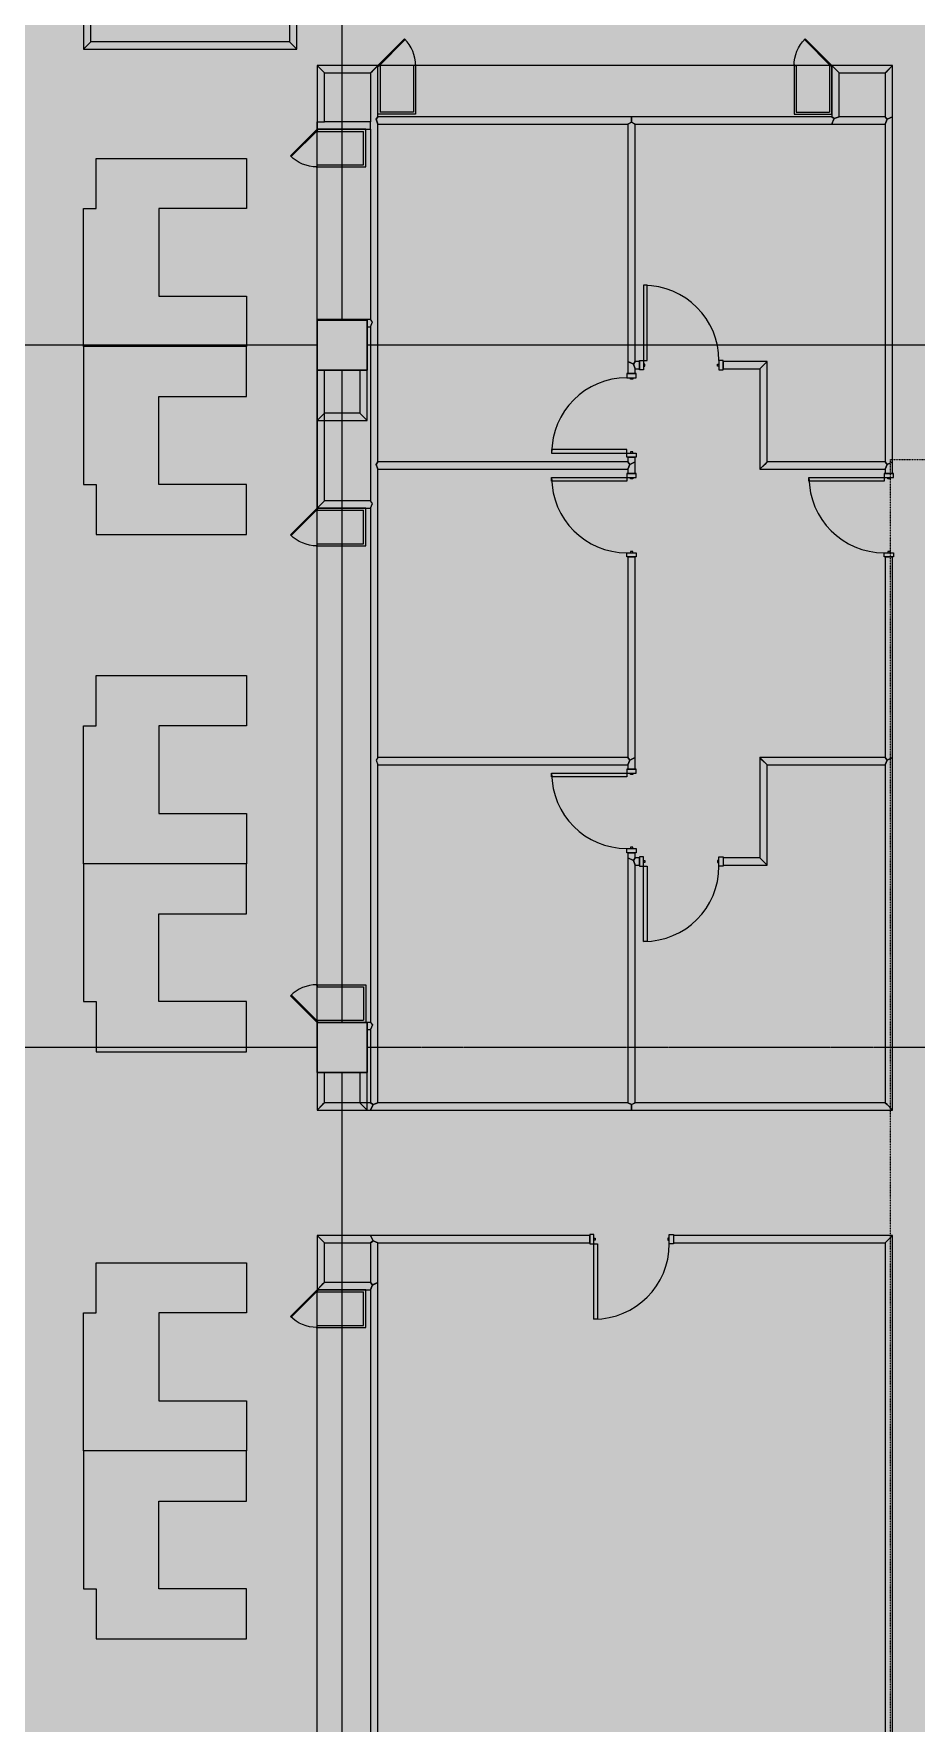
# Model space of a CAD drawing. Header units: inches. Extents: x -4451 to 2809, y -40 to 2719.
# Drawn here: x -3347 to -2925, y 1092 to 1900 of the extents above; entities that cross this region are included whole.
import ezdxf

# ---------------------------------------------------------------- set-up
doc = ezdxf.new("R2010")
doc.units = ezdxf.units.IN
doc.header["$MEASUREMENT"] = 0
for name, pattern in [('IMPORT-CENTER2', [1.6875, 1.125, -0.1875, 0.1875, -0.1875]), ('IMPORT-CENTER2 _2_', [1.125, 0.75, -0.125, 0.125, -0.125]), ('IMPORT-HIDDEN2', [0.28125, 0.1875, -0.09375]), ('IMPORT-HIDDEN4', [0.140625, 0.09375, -0.046875]), ('IMPORT-HIDDEN4 _2_', [0.09375, 0.0625, -0.03125]), ('IMPORT-PHANTOM4', [0.9375, 0.46875, -0.09375, 0.09375, -0.09375, 0.09375, -0.09375])]:
    doc.linetypes.add(name, pattern=pattern)
for name, color, linetype, lineweight in [('7th Floor_dwg', 8, 'Continuous', 9), ('A-Area', 7, 'IMPORT-PHANTOM4', 9), ('A-DETL-GENF', 92, 'Continuous', 9), ('A-Door-Exst', 7, 'Continuous', 9), ('A-Flor-Case-Exst', 7, 'Continuous', 9), ('A-Grid', 7, 'IMPORT-CENTER2', 9), ('A-Wall-Abov', 7, 'IMPORT-HIDDEN2', 9), ('A-Wall-Bldg', 7, 'Continuous', 9), ('A-Wall-Exst', 7, 'Continuous', 9), ('A-WALL-PATT', 111, 'Continuous', 18), ('core model_dwg', 8, 'Continuous', 9), ('S-COLS', 52, 'Continuous', 18)]:
    doc.layers.add(name, color=color, linetype=linetype, lineweight=lineweight)

# ---------------------------------------------------------------- blocks, each defined once
blk = doc.blocks.new('7th Floor_dwg_locker-6970061-Level 07 DEMOLITION PLAN')
at = {"layer": 'A-Flor-Case-Exst', "flags": 128}
for points in [[(12.73, 32.01), (0, 19.28), (0.35, 18.93), (13.08, 31.65)], [(18, 19.76), (18, -4), (0, -4), (0, 19.28), (1, 19.28), (1, -3)], [(18, 19.28), (17, 19.28), (17, -3), (1, -3)]]:
    blk.add_lwpolyline(points, dxfattribs=at)
at = {"layer": 'A-Flor-Case-Exst'}
blk.add_arc((0, 19.28), 18, 360, 45, dxfattribs=at)
blk = doc.blocks.new('7th Floor_dwg_locker-6970062-Level 07 DEMOLITION PLAN')
at = {"layer": 'A-Flor-Case-Exst', "flags": 128}
for points in [[(12.73, 32.01), (0, 19.28), (0.35, 18.93), (13.08, 31.65)], [(18, 19.76), (18, -4), (0, -4), (0, 19.28), (1, 19.28), (1, -3)], [(18, 19.28), (17, 19.28), (17, -3), (1, -3)]]:
    blk.add_lwpolyline(points, dxfattribs=at)
at = {"layer": 'A-Flor-Case-Exst'}
blk.add_arc((0, 19.28), 18, 360, 45, dxfattribs=at)
blk = doc.blocks.new('7th Floor_dwg_locker-V1-Level 07 DEMOLITION PLAN')
at = {"layer": 'A-Flor-Case-Exst', "flags": 128}
for points in [[(12.73, 32.01), (0, 19.28), (0.35, 18.93), (13.08, 31.65)], [(18, 19.76), (18, -4), (0, -4)], [(0, 19.28), (1, 19.28), (1, -3)], [(18, 19.28), (17, 19.28), (17, -3), (1, -3)]]:
    blk.add_lwpolyline(points, dxfattribs=at)
at = {"layer": 'A-Flor-Case-Exst'}
blk.add_arc((0, 19.28), 18, 360, 45, dxfattribs=at)
blk = doc.blocks.new('7th Floor_dwg-6970059-Level 07 DEMOLITION PLAN')
at = {"layer": 'A-Area', "linetype": 'IMPORT-HIDDEN4', "flags": 128}
blk.add_lwpolyline([(-2877.72, 1012.9), (-2937.72, 1012.9), (-2937.72, 1696.15), (-2877.72, 1696.15)], dxfattribs=at)
at = {"layer": 'A-Door-Exst', "flags": 128}
for points in [[(-3055.78, 1743.57), (-3054.03, 1743.57), (-3054.03, 1779.57), (-3055.78, 1779.57)], [(-3055.78, 1739.07), (-3057.78, 1739.07), (-3057.78, 1743.57), (-3055.78, 1743.57)], [(-3055.78, 1740.82), (-3055.15, 1740.82), (-3055.15, 1741.82), (-3055.78, 1741.82)], [(-3019.78, 1740.82), (-3020.4, 1740.82), (-3020.4, 1741.82), (-3019.78, 1741.82)], [(-3019.78, 1739.07), (-3017.78, 1739.07), (-3017.78, 1743.57), (-3019.78, 1743.57)], [(-3059.28, 1735.32), (-3059.28, 1737.32), (-3063.78, 1737.32), (-3063.78, 1735.32)], [(-3061.03, 1735.32), (-3061.03, 1734.7), (-3062.03, 1734.7), (-3062.03, 1735.32)], [(-3063.78, 1699.32), (-3063.78, 1701.07), (-3099.78, 1701.07), (-3099.78, 1699.32)], [(-3059.28, 1699.32), (-3059.28, 1697.32), (-3063.78, 1697.32), (-3063.78, 1699.32)], [(-3061.03, 1699.32), (-3061.03, 1699.95), (-3062.03, 1699.95), (-3062.03, 1699.32)], [(-3063.78, 1687.57), (-3063.78, 1685.82), (-3099.78, 1685.82), (-3099.78, 1687.57)], [(-3059.28, 1687.57), (-3059.28, 1689.57), (-3063.78, 1689.57), (-3063.78, 1687.57)], [(-3061.03, 1687.57), (-3061.03, 1686.95), (-3062.03, 1686.95), (-3062.03, 1687.57)], [(-2940.72, 1687.57), (-2940.72, 1685.82), (-2976.72, 1685.82), (-2976.72, 1687.57)], [(-2936.22, 1687.57), (-2936.22, 1689.57), (-2940.72, 1689.57), (-2940.72, 1687.57)], [(-2937.97, 1687.57), (-2937.97, 1686.95), (-2938.97, 1686.95), (-2938.97, 1687.57)], [(-3059.28, 1651.57), (-3059.28, 1649.57), (-3063.78, 1649.57), (-3063.78, 1651.57)], [(-3061.03, 1651.57), (-3061.03, 1652.2), (-3062.03, 1652.2), (-3062.03, 1651.57)], [(-2936.22, 1651.57), (-2936.22, 1649.57), (-2940.72, 1649.57), (-2940.72, 1651.57)], [(-2937.97, 1651.57), (-2937.97, 1652.2), (-2938.97, 1652.2), (-2938.97, 1651.57)], [(-3063.78, 1546.07), (-3063.78, 1544.32), (-3099.78, 1544.32), (-3099.78, 1546.07)], [(-3059.28, 1546.07), (-3059.28, 1548.07), (-3063.78, 1548.07), (-3063.78, 1546.07)], [(-3061.03, 1546.07), (-3061.03, 1545.45), (-3062.03, 1545.45), (-3062.03, 1546.07)], [(-3059.28, 1510.07), (-3059.28, 1508.07), (-3063.78, 1508.07), (-3063.78, 1510.07)], [(-3061.03, 1510.07), (-3061.03, 1510.7), (-3062.03, 1510.7), (-3062.03, 1510.07)], [(-3055.78, 1506.07), (-3057.78, 1506.07), (-3057.78, 1501.57), (-3055.78, 1501.57)], [(-3055.78, 1504.32), (-3055.15, 1504.32), (-3055.15, 1503.32), (-3055.78, 1503.32)], [(-3019.78, 1504.32), (-3020.4, 1504.32), (-3020.4, 1503.32), (-3019.78, 1503.32)], [(-3019.78, 1506.07), (-3017.78, 1506.07), (-3017.78, 1501.57), (-3019.78, 1501.57)], [(-3055.78, 1501.57), (-3054.03, 1501.57), (-3054.03, 1465.57), (-3055.78, 1465.57)], [(-3079.53, 1325.4), (-3081.53, 1325.4), (-3081.53, 1320.9), (-3079.53, 1320.9)], [(-3079.53, 1323.65), (-3078.9, 1323.65), (-3078.9, 1322.65), (-3079.53, 1322.65)], [(-3079.53, 1320.9), (-3077.78, 1320.9), (-3077.78, 1284.9), (-3079.53, 1284.9)], [(-3043.53, 1323.65), (-3044.15, 1323.65), (-3044.15, 1322.65), (-3043.53, 1322.65)], [(-3043.53, 1325.4), (-3041.53, 1325.4), (-3041.53, 1320.9), (-3043.53, 1320.9)]]:
    blk.add_lwpolyline(points, close=True, dxfattribs=at)
at = {"layer": 'A-Door-Exst'}
for centre, start, end in [((-3055.78, 1743.57), 0, 90), ((-3063.78, 1699.32), 90, 180), ((-3063.78, 1687.57), 180, 270), ((-2940.72, 1687.57), 180, 270), ((-3063.78, 1546.07), 180, 270), ((-3055.78, 1501.57), 270, 360), ((-3079.53, 1320.9), 270, 360)]:
    blk.add_arc(centre, 36, start, end, dxfattribs=at)
at = {"layer": 'A-Flor-Case-Exst', "flags": 128}
for points in [[(-3245.66, 1840.31), (-3245.66, 1816.31), (-3287.66, 1816.31), (-3287.66, 1774.31), (-3245.66, 1774.31), (-3245.66, 1750.31), (-3323.66, 1750.31), (-3323.66, 1816.31), (-3317.66, 1816.31), (-3317.66, 1840.31)], [(-3245.66, 1660.31), (-3245.66, 1684.31), (-3287.66, 1684.31), (-3287.66, 1726.31), (-3245.66, 1726.31), (-3245.66, 1750.31), (-3323.66, 1750.31), (-3323.66, 1684.31), (-3317.66, 1684.31), (-3317.66, 1660.31)], [(-3245.66, 1592.82), (-3245.66, 1568.82), (-3287.66, 1568.82), (-3287.66, 1526.82), (-3245.66, 1526.82), (-3245.66, 1502.82), (-3323.66, 1502.82), (-3323.66, 1568.82), (-3317.66, 1568.82), (-3317.66, 1592.82)], [(-3245.66, 1412.82), (-3245.66, 1436.82), (-3287.66, 1436.82), (-3287.66, 1478.82), (-3245.66, 1478.82), (-3245.66, 1502.82), (-3323.66, 1502.82), (-3323.66, 1436.82), (-3317.66, 1436.82), (-3317.66, 1412.82)], [(-3245.66, 1311.84), (-3245.66, 1287.84), (-3287.66, 1287.84), (-3287.66, 1245.84), (-3245.66, 1245.84), (-3245.66, 1221.84), (-3323.66, 1221.84), (-3323.66, 1287.84), (-3317.66, 1287.84), (-3317.66, 1311.84)], [(-3245.66, 1131.84), (-3245.66, 1155.84), (-3287.66, 1155.84), (-3287.66, 1197.84), (-3245.66, 1197.84), (-3245.66, 1221.84), (-3323.66, 1221.84), (-3323.66, 1155.84), (-3317.66, 1155.84), (-3317.66, 1131.84)]]:
    blk.add_lwpolyline(points, close=True, dxfattribs=at)
at = {"layer": 'A-Grid'}
for p, q in [((-3199.97, 1762.9), (-3199.97, 2067.08)), ((-3211.97, 1750.9), (-3725.57, 1750.9)), ((-2877.72, 1750.9), (-3187.97, 1750.9)), ((-3199.97, 1426.9), (-3199.97, 1738.9)), ((-3211.97, 1414.9), (-3538.29, 1414.9)), ((-2853.29, 1414.9), (-3187.97, 1414.9)), ((-3199.97, 1042.9), (-3199.97, 1402.9))]:
    blk.add_line(p, q, dxfattribs=at)
at = {"layer": 'A-Wall-Abov'}
for p, q in [((-2965.84, 1884.74), (-3182.84, 1884.74)), ((-3211.97, 1762.9), (-3211.97, 1854.24)), ((-3211.97, 1426.9), (-3211.97, 1738.9)), ((-3211.97, 1042.9), (-3211.97, 1298.9))]:
    blk.add_line(p, q, dxfattribs=at)
at = {"layer": 'A-Wall-Bldg'}
for p, q in [((-3211.97, 1738.9), (-3211.97, 1714.9)), ((-3211.97, 1402.9), (-3211.97, 1384.9))]:
    blk.add_line(p, q, dxfattribs=at)
at = {"layer": 'A-Wall-Bldg', "flags": 128}
for points in [[(-3211.97, 1714.9), (-3187.97, 1714.9), (-3187.97, 1738.9)], [(-3191.47, 1738.9), (-3191.47, 1718.4), (-3208.47, 1718.4), (-3208.47, 1738.9)], [(-3211.97, 1384.9), (-3187.97, 1384.9), (-3187.97, 1402.9)], [(-3191.47, 1402.9), (-3191.47, 1388.4), (-3208.47, 1388.4), (-3208.47, 1402.9)]]:
    blk.add_lwpolyline(points, dxfattribs=at)
at = {"layer": 'A-Wall-Exst', "flags": 128}
for points in [[(-3221.66, 1892.58), (-3221.66, 1906.08), (-3225.16, 1906.08), (-3225.16, 1896.08), (-3320.16, 1896.08), (-3320.16, 2003.08), (-3225.16, 2003.08), (-3225.16, 1946.08), (-3221.66, 1946.08), (-3221.66, 2006.58), (-3323.66, 2006.58), (-3323.66, 1892.58)], [(-3186.34, 1857.74), (-3208.47, 1857.74), (-3208.47, 1881.24), (-3186.34, 1881.24)], [(-2940.22, 1860.24), (-2962.34, 1860.24), (-2962.34, 1881.24), (-2940.22, 1881.24)], [(-3208.47, 1321.4), (-3186.34, 1321.4), (-3186.34, 1302.4), (-3208.47, 1302.4)], [(-3041.53, 1324.9), (-3041.53, 1321.4), (-2940.22, 1321.4), (-2940.22, 856.9), (-2936.72, 856.9), (-2936.72, 1324.9)]]:
    blk.add_lwpolyline(points, close=True, dxfattribs=at)
for points in [[(-2996.72, 1743.07), (-3017.78, 1743.07), (-3017.78, 1739.57), (-3000.22, 1739.57), (-3000.22, 1691.57), (-2940.22, 1691.57), (-2940.22, 1689.57), (-2936.72, 1689.57), (-2936.72, 1695.07), (-2936.72, 1860.24), (-2936.72, 1884.74), (-2965.84, 1884.74), (-2965.84, 1860.24), (-3061.53, 1860.24), (-3182.84, 1860.24), (-3182.84, 1884.74), (-3211.97, 1884.74), (-3211.97, 1857.74), (-3211.97, 1854.24), (-3186.34, 1854.24), (-3186.34, 1763.24), (-3211.97, 1763.24), (-3211.97, 1762.9)], [(-3063.28, 1689.57), (-3059.78, 1689.57), (-3059.78, 1695.07), (-3059.78, 1697.32), (-3063.28, 1697.32), (-3063.28, 1695.07), (-3182.84, 1695.07), (-3182.84, 1856.74), (-3063.28, 1856.74), (-3063.28, 1743.07), (-3063.28, 1737.32), (-3059.78, 1737.32), (-3059.78, 1739.57), (-3057.78, 1739.57), (-3057.78, 1743.07), (-3059.78, 1743.07), (-3059.78, 1856.74), (-2965.84, 1856.74), (-2940.22, 1856.74), (-2940.22, 1695.07), (-2996.72, 1695.07), (-2996.72, 1743.07)], [(-3187.97, 1759.74), (-3186.34, 1759.74), (-3186.34, 1676.4)], [(-3211.97, 1738.9), (-3211.97, 1672.9), (-3186.34, 1672.9), (-3186.34, 1426.9), (-3187.97, 1426.9)], [(-3186.34, 1676.4), (-3208.47, 1676.4), (-3208.47, 1738.9)], [(-3063.28, 1548.07), (-3059.78, 1548.07), (-3059.78, 1553.57), (-3059.78, 1649.57), (-3063.28, 1649.57), (-3063.28, 1553.57), (-3182.84, 1553.57), (-3182.84, 1691.57), (-3063.28, 1691.57), (-3063.28, 1689.57)], [(-2936.72, 1553.57), (-2936.72, 1649.57), (-2940.22, 1649.57), (-2940.22, 1553.57), (-3000.22, 1553.57)], [(-3211.97, 1402.9), (-3211.97, 1384.9), (-3186.34, 1384.9), (-3061.53, 1384.9), (-2936.72, 1384.9), (-2936.72, 1553.57)], [(-3000.22, 1553.57), (-3000.22, 1505.57), (-3017.78, 1505.57), (-3017.78, 1502.07), (-2996.72, 1502.07), (-2996.72, 1550.07), (-2940.22, 1550.07), (-2940.22, 1388.4), (-3059.78, 1388.4), (-3059.78, 1502.07), (-3057.78, 1502.07), (-3057.78, 1505.57), (-3059.78, 1505.57), (-3059.78, 1508.07), (-3063.28, 1508.07), (-3063.28, 1505.57), (-3063.28, 1388.4), (-3182.84, 1388.4), (-3182.84, 1550.07), (-3063.28, 1550.07), (-3063.28, 1548.07)], [(-3187.97, 1423.4), (-3186.34, 1423.4), (-3186.34, 1388.4), (-3208.47, 1388.4), (-3208.47, 1402.9)], [(-3182.84, 1042.9), (-3182.84, 1302.4), (-3182.84, 1321.4), (-3081.53, 1321.4), (-3081.53, 1324.9), (-3186.34, 1324.9), (-3211.97, 1324.9), (-3211.97, 1298.9), (-3186.34, 1298.9), (-3186.34, 1042.9)]]:
    blk.add_lwpolyline(points, dxfattribs=at)
at = {"layer": 'A-WALL-PATT', "color": 7, "lineweight": 9}
for p, q in [((-3186.34, 1854.24), (-3186.34, 1857.74)), ((-3017.78, 1743.07), (-3017.78, 1739.57)), ((-3017.78, 1505.57), (-3017.78, 1502.07)), ((-3041.53, 1324.9), (-3041.53, 1321.4))]:
    blk.add_line(p, q, dxfattribs=at)
at = {"layer": 'A-WALL-PATT', "color": 7, "lineweight": 9, "flags": 128}
for points in [[(-3323.66, 1892.58), (-3320.16, 1896.08)], [(-3221.66, 1892.58), (-3225.16, 1896.08)], [(-3208.47, 1881.24), (-3211.97, 1884.74)], [(-3182.84, 1884.74), (-3186.34, 1881.24), (-3185.47, 1882.12), (-3185.17, 1882.41), (-3183.72, 1883.87)], [(-2962.34, 1881.24), (-2965.84, 1884.74), (-2964.67, 1883.58)], [(-2936.72, 1884.74), (-2940.22, 1881.24), (-2939.34, 1882.12)], [(-3182.84, 1856.74), (-3183.72, 1859.08), (-3182.84, 1860.24), (-3183.72, 1859.08), (-3183.17, 1857.62)], [(-3059.78, 1856.74), (-3061.53, 1857.62), (-3061.53, 1859.37), (-3061.53, 1860.24), (-3061.53, 1859.08), (-3061.53, 1857.62), (-3063.28, 1856.74), (-3061.53, 1857.62), (-3060.65, 1857.18)], [(-2965.84, 1856.74), (-2964.8, 1859.08), (-2964.67, 1859.37), (-2962.34, 1860.24), (-2964.67, 1859.37), (-2965.84, 1860.24), (-2964.67, 1859.37), (-2965.45, 1857.62)], [(-2936.72, 1860.24), (-2939.34, 1859.08), (-2940.22, 1860.24), (-2939.56, 1859.37), (-2939.34, 1859.08), (-2940.22, 1856.74), (-2939.34, 1859.08)], [(-3211.62, 1762.9), (-3211.97, 1763.24)], [(-3059.78, 1739.57), (-3060.65, 1741.9), (-3059.78, 1743.07), (-3060.65, 1741.9), (-3061.53, 1742.29), (-3063.28, 1743.07), (-3060.65, 1741.9)], [(-2996.72, 1743.07), (-3000.22, 1739.57)], [(-3208.47, 1718.4), (-3211.97, 1714.9)], [(-3191.47, 1718.4), (-3187.97, 1714.9)], [(-3182.84, 1691.57), (-3183.72, 1693.9), (-3182.84, 1695.07), (-3183.72, 1693.9)], [(-3059.78, 1695.07), (-3062.4, 1693.9), (-3063.28, 1695.07), (-3062.4, 1693.9), (-3063.28, 1691.57), (-3062.4, 1693.9)], [(-2996.72, 1695.07), (-2997.88, 1693.9), (-3000.22, 1691.57)], [(-2936.72, 1695.07), (-2939.34, 1693.9), (-2940.22, 1695.07), (-2939.34, 1693.9), (-2940.22, 1691.57), (-2939.34, 1693.9)], [(-3208.47, 1676.4), (-3209.63, 1675.23), (-3211.97, 1672.9)], [(-3059.78, 1553.57), (-3062.4, 1552.4), (-3063.28, 1553.57), (-3062.4, 1552.4), (-3063.28, 1550.07), (-3062.4, 1552.4)], [(-2996.72, 1550.07), (-2999.05, 1552.4), (-3000.22, 1553.57)], [(-2936.72, 1553.57), (-2939.34, 1552.4), (-2940.22, 1550.07), (-2939.34, 1552.4), (-2940.22, 1553.57), (-2939.34, 1552.4)], [(-3059.78, 1502.07), (-3060.65, 1504.4), (-3059.78, 1505.57), (-3060.65, 1504.4), (-3063.28, 1505.57), (-3061.53, 1504.79), (-3060.65, 1504.4)], [(-2996.72, 1502.07), (-3000.22, 1505.57)], [(-3208.47, 1388.4), (-3211.97, 1384.9)], [(-3208.47, 1388.4), (-3209.34, 1387.52), (-3211.97, 1384.9)], [(-3191.47, 1388.4), (-3187.97, 1384.9)], [(-3186.34, 1384.9), (-3185.17, 1387.52), (-3186.34, 1388.4), (-3185.47, 1387.74), (-3185.17, 1387.52), (-3183.72, 1388.07), (-3182.84, 1388.4), (-3185.17, 1387.52)], [(-3061.53, 1384.9), (-3061.53, 1387.52), (-3059.78, 1388.4), (-3060.65, 1387.96), (-3061.53, 1387.52), (-3063.28, 1388.4), (-3061.53, 1387.52)], [(-2936.72, 1384.9), (-2939.34, 1387.52), (-2940.22, 1388.4), (-2939.34, 1387.52)], [(-3208.47, 1321.4), (-3211.97, 1324.9), (-3209.34, 1322.27)], [(-3182.84, 1321.4), (-3185.17, 1322.27), (-3186.34, 1324.9), (-3185.17, 1322.27), (-3186.34, 1321.4), (-3185.47, 1322.05), (-3185.17, 1322.27)], [(-2940.22, 1321.4), (-2936.72, 1324.9)], [(-3208.47, 1302.4), (-3209.63, 1301.23), (-3211.97, 1298.9)], [(-3182.84, 1302.4), (-3185.47, 1301.23), (-3186.34, 1298.9), (-3185.47, 1301.23), (-3186.34, 1302.4), (-3185.47, 1301.23), (-3185.17, 1301.36)]]:
    blk.add_lwpolyline(points, close=True, dxfattribs=at)
for points in [[(-3211.97, 1854.24), (-3211.97, 1857.74), (-3208.47, 1857.74)], [(-3186.34, 1759.74), (-3185.47, 1762.08), (-3186.34, 1763.24)], [(-3057.78, 1743.07), (-3057.78, 1741.9), (-3057.78, 1739.57)], [(-3063.28, 1737.32), (-3060.65, 1737.32), (-3059.78, 1737.32)], [(-3063.28, 1697.32), (-3062.4, 1697.32), (-3059.78, 1697.32)], [(-3063.28, 1689.57), (-3062.4, 1689.57), (-3059.78, 1689.57)], [(-2940.22, 1689.57), (-2939.34, 1689.57), (-2936.72, 1689.57)], [(-3186.34, 1672.9), (-3185.47, 1675.23), (-3186.34, 1676.4)], [(-3063.28, 1649.57), (-3062.4, 1649.57), (-3059.78, 1649.57)], [(-2940.22, 1649.57), (-2939.34, 1649.57), (-2936.72, 1649.57)], [(-3182.84, 1553.57), (-3183.72, 1552.4), (-3182.84, 1550.07)], [(-3063.28, 1548.07), (-3062.4, 1548.07), (-3059.78, 1548.07)], [(-3063.28, 1508.07), (-3060.65, 1508.07), (-3059.78, 1508.07)], [(-3057.78, 1505.57), (-3057.78, 1504.4), (-3057.78, 1502.07)], [(-3186.34, 1426.9), (-3185.47, 1425.73), (-3186.34, 1423.4)], [(-3081.53, 1324.9), (-3081.53, 1322.27), (-3081.53, 1321.4)]]:
    blk.add_lwpolyline(points, dxfattribs=at)
blk.add_blockref('7th Floor_dwg_locker-6970061-Level 07 DEMOLITION PLAN', (-3182.84, 1865.47))
at = {"extrusion": (0, 0, -1), "zscale": -1}
blk.add_blockref('7th Floor_dwg_locker-6970062-Level 07 DEMOLITION PLAN', (2965.84, 1865.47), dxfattribs=at)
at = {"extrusion": (0, 0, -1), "zscale": -1, "rotation": 270}
for p in [(3192.69, 1854.24), (3192.69, 1672.9), (3192.69, 1298.9)]:
    blk.add_blockref('7th Floor_dwg_locker-6970062-Level 07 DEMOLITION PLAN', p, dxfattribs=at)
at = {"rotation": 90}
blk.add_blockref('7th Floor_dwg_locker-V1-Level 07 DEMOLITION PLAN', (-3192.69, 1426.9), dxfattribs=at)
blk = doc.blocks.new('Concrete-Rectangular-Column - 24 x 24-6974123-Level 07 DEMOLITION PLAN')
at = {"layer": 'S-COLS', "lineweight": 9}
blk.add_hatch(color=7, dxfattribs=at).paths.add_polyline_path([(-12, -12), (12, -12), (12, 12), (-12, 12)], flags=0)
at = {"layer": 'S-COLS', "color": 8, "lineweight": 30}
for p, q in [((12, 12), (-12, 12)), ((-12, 12), (-12, -12)), ((12, -12), (12, 12)), ((-12, -12), (12, -12))]:
    blk.add_line(p, q, dxfattribs=at)
blk = doc.blocks.new('core model_dwg_1300 Eye - 5th Floor-6996771-Level 07 DEMOLITION PLAN')
at = {"layer": 'A-Grid', "linetype": 'IMPORT-CENTER2 _2_'}
for p, q in [((-3199.97, 1762.9), (-3199.97, 2067.08)), ((-3211.97, 1750.9), (-3725.57, 1750.9)), ((-2877.72, 1750.9), (-3187.97, 1750.9)), ((-3199.97, 1426.9), (-3199.97, 1738.9)), ((-3211.97, 1414.9), (-3725.57, 1414.9)), ((-2842.72, 1414.9), (-3187.97, 1414.9)), ((-3199.97, 1042.9), (-3199.97, 1402.9))]:
    blk.add_line(p, q, dxfattribs=at)
at = {"layer": 'A-Wall-Bldg'}
for p, q in [((-3211.97, 1738.9), (-3211.97, 1714.9)), ((-3211.97, 1402.9), (-3211.97, 1384.9))]:
    blk.add_line(p, q, dxfattribs=at)
at = {"layer": 'A-Wall-Bldg', "flags": 128}
for points in [[(-3211.97, 1714.9), (-3187.97, 1714.9), (-3187.97, 1738.9)], [(-3191.47, 1738.9), (-3191.47, 1718.4), (-3208.47, 1718.4), (-3208.47, 1738.9)], [(-3211.97, 1384.9), (-3187.97, 1384.9), (-3187.97, 1402.9)], [(-3191.47, 1402.9), (-3191.47, 1388.4), (-3208.47, 1388.4), (-3208.47, 1402.9)]]:
    blk.add_lwpolyline(points, dxfattribs=at)
at = {"layer": 'A-Wall-Bldg', "linetype": 'IMPORT-HIDDEN4 _2_', "flags": 128}
blk.add_lwpolyline([(-2877.72, 1012.9), (-2937.72, 1012.9), (-2937.72, 1696.15), (-2877.72, 1696.15)], dxfattribs=at)
at = {"layer": 'A-WALL-PATT', "color": 7, "lineweight": 9, "flags": 128}
for points in [[(-3211.97, 1714.9), (-3208.47, 1718.4)], [(-3187.97, 1714.9), (-3191.47, 1718.4)], [(-3211.97, 1384.9), (-3208.47, 1388.4)], [(-3187.97, 1384.9), (-3191.47, 1388.4)]]:
    blk.add_lwpolyline(points, close=True, dxfattribs=at)
blk = doc.blocks.new('core model_dwg-6996768-Level 07 DEMOLITION PLAN')
blk.add_blockref('core model_dwg_1300 Eye - 5th Floor-6996771-Level 07 DEMOLITION PLAN', (0, 0))

msp = doc.modelspace()

# ---------------------------------------------------------------- hatches: boundary and pattern name
at = {"layer": 'A-DETL-GENF'}
h = msp.add_hatch(color=9, dxfattribs=at)
h.paths.add_polyline_path([(-46.99, 364.9), (17.53, 364.9), (17.53, 682.08), (1.53, 682.08), (1.53, 699.9), (-11.09, 699.9), (-11.09, 723.9), (1.53, 723.9), (1.53, 741.71), (17.53, 741.71), (17.53, 1043.71), (-295.09, 1043.71), (-295.09, 1026.58), (-295.24, 1026.23), (-295.59, 1026.08), (-336.59, 1026.08), (-336.59, 1010.58), (-367.41, 1010.58), (-367.41, 1041.58), (-352.09, 1041.58), (-352.09, 1083.08), (-334.47, 1083.08), (-334.47, 1325.08), (-350.47, 1325.08), (-350.47, 1342.9), (-363.09, 1342.9), (-363.09, 1366.9), (-350.47, 1366.9), (-350.47, 1384.71), (-334.47, 1384.71), (-334.47, 1685.08), (-350.47, 1685.08), (-350.47, 1702.9), (-363.09, 1702.9), (-363.09, 1726.9), (-350.47, 1726.9), (-350.47, 1744.71), (-334.47, 1744.71), (-334.47, 2045.08), (-350.47, 2045.08), (-350.47, 2067.08), (-364.09, 2067.08), (-364.09, 2080.71), (-387.53, 2080.71), (-387.53, 2096.71), (-687.9, 2096.71), (-687.9, 1934.23), (-653.72, 1934.23), (-653.72, 1008.9), (-717.72, 1008.9), (-717.72, 1012.9), (-657.72, 1012.9), (-657.72, 1930.23), (-691.9, 1930.23), (-691.9, 2080.71), (-705.72, 2080.71), (-705.72, 2068.08), (-729.72, 2068.08), (-729.72, 2080.71), (-747.53, 2080.71), (-747.53, 2096.71), (-1047.9, 2096.71), (-1047.9, 2080.71), (-1065.72, 2080.71), (-1065.72, 2068.08), (-1089.72, 2068.08), (-1089.72, 2080.71), (-1107.53, 2080.71), (-1107.53, 2096.71), (-1414.47, 2096.71), (-1414.47, 2080.71), (-1437.9, 2080.71), (-1437.9, 2061.08), (-1467.53, 2061.08), (-1467.53, 1854.9), (-2127.9, 1854.9), (-2127.9, 2061.08), (-2157.53, 2061.08), (-2157.53, 2080.71), (-2180.97, 2080.71), (-2180.97, 2096.71), (-2487.9, 2096.71), (-2487.9, 2080.71), (-2505.72, 2080.71), (-2505.72, 2068.08), (-2529.72, 2068.08), (-2529.72, 2080.71), (-2547.53, 2080.71), (-2547.53, 2096.71), (-2860.09, 2096.71), (-2860.09, 2260.21), (-3613.29, 2260.21), (-3613.29, 1886.27), (-3565.29, 1886.27), (-3565.29, 1702.15), (-3538.29, 1702.15), (-3538.29, 1641.65), (-3565.29, 1641.65), (-3565.29, 1462.15), (-3538.29, 1462.15), (-3538.29, 1401.65), (-3565.29, 1401.65), (-3565.29, 1222.15), (-3538.29, 1222.15), (-3538.29, 1161.65), (-3565.29, 1161.65), (-3565.29, 982.15), (-3538.29, 982.15), (-3538.29, 921.65), (-3565.29, 921.65), (-3565.29, 737.52), (-3613.29, 737.52), (-3613.29, 364.9), (-3212.09, 364.9), (-3212.09, 412.9), (-3027.97, 412.9), (-3027.97, 439.9), (-2967.47, 439.9), (-2967.47, 412.9), (-2787.97, 412.9), (-2787.97, 439.9), (-2727.47, 439.9), (-2727.47, 412.9), (-2547.97, 412.9), (-2547.97, 439.9), (-2487.47, 439.9), (-2487.47, 412.9), (-2307.97, 412.9), (-2307.97, 439.9), (-2247.47, 439.9), (-2247.47, 412.9), (-2067.97, 412.9), (-2067.97, 439.9), (-2007.47, 439.9), (-2007.47, 412.9), (-1827.97, 412.9), (-1827.97, 439.9), (-1767.47, 439.9), (-1767.47, 412.9), (-1587.97, 412.9), (-1587.97, 439.9), (-1527.47, 439.9), (-1527.47, 412.9), (-1347.97, 412.9), (-1347.97, 439.9), (-1287.47, 439.9), (-1287.47, 412.9), (-1107.97, 412.9), (-1107.97, 439.9), (-1047.47, 439.9), (-1047.47, 412.9), (-867.97, 412.9), (-867.97, 439.9), (-807.47, 439.9), (-807.47, 412.9), (-627.97, 412.9), (-627.97, 439.9), (-567.47, 439.9), (-567.47, 412.9), (-383.34, 412.9), (-383.34, 364.9), (-48.49, 364.9)], flags=0)
h.paths.add_polyline_path([(-3584.77, 369.4), (-3608.77, 369.4), (-3608.77, 393.4), (-3584.77, 393.4), (-3584.77, 378.52)], flags=0)
h.paths.add_polyline_path([(-10.97, 376.27), (-10.97, 400.27), (13.03, 400.27), (13.03, 376.27)], flags=0)
h.paths.add_polyline_path([(-345.72, 378.52), (-369.72, 378.52), (-369.72, 429.9), (-345.72, 429.9), (-345.72, 408.39)], flags=0)
h.paths.add_polyline_path([(-3249.72, 378.52), (-3249.72, 429.9), (-3225.72, 429.9), (-3225.72, 378.52)], flags=0)
h.paths.add_polyline_path([(-3599.66, 699.9), (-3599.66, 723.9), (-3548.29, 723.9), (-3548.29, 699.9), (-3570.14, 699.9)], flags=0)
h.paths.add_polyline_path([(-345.72, 778.9), (-369.72, 778.9), (-369.72, 802.9), (-345.72, 802.9)], flags=0)
h.paths.add_polyline_path([(-1799.72, 778.9), (-1809.72, 778.9), (-1809.72, 802.9), (-1785.72, 802.9), (-1785.72, 778.9), (-1795.72, 778.9)], flags=0)
h.paths.add_polyline_path([(-1569.72, 778.9), (-1569.72, 802.9), (-1545.72, 802.9), (-1545.72, 778.9)], flags=0)
h.paths.add_polyline_path([(-2517.72, 778.9), (-2541.72, 778.9), (-2541.72, 802.9), (-2517.72, 802.9)], flags=0)
h.paths.add_polyline_path([(-2877.72, 778.9), (-2877.72, 802.9), (-2853.72, 802.9), (-2853.72, 778.9)], flags=0)
h.paths.add_polyline_path([(-2049.72, 778.9), (-2049.72, 802.9), (-2025.72, 802.9), (-2025.72, 778.9)], flags=0)
h.paths.add_polyline_path([(-741.72, 778.9), (-741.72, 802.9), (-717.72, 802.9), (-717.72, 778.9)], flags=0)
h.paths.add_polyline_path([(-1321.72, 778.9), (-1321.72, 802.9), (-1297.72, 802.9), (-1297.72, 778.9)], flags=0)
h.paths.add_polyline_path([(-2297.72, 778.9), (-2297.72, 802.9), (-2273.72, 802.9), (-2273.72, 778.9)], flags=0)
h.paths.add_polyline_path([(-1053.72, 778.9), (-1077.72, 778.9), (-1077.72, 802.9), (-1053.72, 802.9)], flags=0)
h.paths.add_polyline_path([(-3211.97, 778.9), (-3211.97, 802.9), (-3187.97, 802.9), (-3187.97, 778.9)], flags=0)
h.paths.add_polyline_path([(-2541.72, 941.4), (-2877.72, 941.4), (-2877.72, 1015.27), (-2878.47, 1015.27), (-2878.47, 1016.77), (-2876.97, 1016.77), (-2876.97, 1017.27), (-2875.47, 1017.27), (-2875.47, 1016.77), (-2873.47, 1016.77), (-2873.47, 1015.27), (-2874.22, 1015.27), (-2874.22, 1012.9), (-2850.22, 1012.9), (-2850.22, 988.9), (-2874.22, 988.9), (-2874.22, 944.9), (-2748.22, 944.9), (-2748.22, 1072.9), (-2874.22, 1072.9), (-2874.22, 1054.52), (-2873.47, 1054.52), (-2873.47, 1053.02), (-2875.47, 1053.02), (-2875.47, 1052.52), (-2876.97, 1052.52), (-2876.97, 1053.02), (-2878.47, 1053.02), (-2878.47, 1054.52), (-2877.72, 1054.52), (-2877.72, 1080.9), (-2517.72, 1080.9), (-2517.72, 941.4), (-2529.72, 941.4)], flags=0)
h.paths.add_polyline_path([(-2541.72, 944.9), (-2529.72, 944.9), (-2529.72, 967.9), (-2532.47, 967.9), (-2532.47, 972.4), (-2735.97, 972.4), (-2735.97, 945.15), (-2736.22, 945.15), (-2736.22, 944.9), (-2735.97, 944.9)], flags=0)
h.paths.add_polyline_path([(-847.22, 945.15), (-859.47, 945.15), (-859.47, 981.15), (-847.22, 981.15), (-847.22, 955.77)], flags=0)
h.paths.add_polyline_path([(-1075.22, 967.9), (-1075.22, 1003.9), (-1062.97, 1003.9), (-1062.97, 967.9)], flags=0)
h.paths.add_polyline_path([(-2532.47, 975.9), (-2532.47, 1003.9), (-2529.72, 1003.9), (-2529.72, 1042.4), (-2532.47, 1042.4), (-2532.47, 1072.9), (-2735.97, 1072.9), (-2735.97, 1036.9), (-2736.22, 1036.9), (-2736.22, 981.15), (-2735.97, 981.15), (-2735.97, 975.9), (-2693.6, 975.9)], flags=0)
h.paths.add_polyline_path([(-745.22, 988.9), (-745.22, 1012.9), (-721.22, 1012.9), (-721.22, 988.9)], flags=0)
h.paths.add_polyline_path([(-1321.72, 1012.9), (-1321.72, 1018.9), (-1329.72, 1018.9), (-1329.72, 1038.9), (-1545.72, 1038.9), (-1545.72, 1018.9), (-1569.72, 1018.9), (-1569.72, 1038.9), (-1785.72, 1038.9), (-1785.72, 1018.9), (-1809.72, 1018.9), (-1809.72, 1042.9), (-1799.72, 1042.9), (-1799.72, 1402.9), (-1809.72, 1402.9), (-1809.72, 1426.9), (-1799.72, 1426.9), (-1799.72, 1790.9), (-1795.72, 1790.9), (-1795.72, 1426.9), (-1785.72, 1426.9), (-1785.72, 1402.9), (-1795.72, 1402.9), (-1795.72, 1042.9), (-1141.72, 1042.9), (-1141.72, 1119.4), (-1137.72, 1119.4), (-1137.72, 1038.9), (-1305.72, 1038.9), (-1305.72, 1036.9), (-1297.72, 1036.9), (-1297.72, 1012.9), (-1305.72, 1012.9)], flags=0)
h.paths.add_polyline_path([(-1.41, 1013.9), (-10.97, 1013.9), (-10.97, 1037.9), (13.03, 1037.9), (13.03, 1013.9), (1.53, 1013.9)], flags=0)
h.paths.add_polyline_path([(-2289.72, 1018.9), (-2289.72, 1042.9), (-2265.72, 1042.9), (-2265.72, 1018.9), (-2273.72, 1018.9)], flags=0)
h.paths.add_polyline_path([(-2049.72, 1018.9), (-2049.72, 1042.9), (-2025.72, 1042.9), (-2025.72, 1018.9)], flags=0)
h.paths.add_polyline_path([(-3187.97, 1018.9), (-3211.97, 1018.9), (-3211.97, 1042.9), (-3187.97, 1042.9)], flags=0)
h.paths.add_polyline_path([(-859.47, 1036.9), (-859.47, 1072.9), (-847.22, 1072.9), (-847.22, 1036.9)], flags=0)
h.paths.add_polyline_path([(-1075.22, 1042.4), (-1075.22, 1078.4), (-1062.97, 1078.4), (-1062.97, 1042.4)], flags=0)
h.paths.add_polyline_path([(-1141.72, 1182.4), (-1141.72, 1457.9), (-1137.72, 1457.9), (-1137.72, 1182.4)], flags=0)
h.paths.add_polyline_path([(-823.98, 1220.9), (-1077.72, 1220.9), (-1077.72, 1353.94), (-1078.47, 1353.94), (-1078.47, 1355.44), (-1076.97, 1355.44), (-1076.97, 1355.94), (-1075.47, 1355.94), (-1075.47, 1355.44), (-1068.97, 1355.44), (-1068.97, 1353.94), (-1069.72, 1353.94), (-1069.72, 1325.9), (-987.72, 1325.9), (-987.72, 1403.82), (-994.28, 1403.82), (-994.28, 1403.07), (-995.78, 1403.07), (-995.78, 1404.57), (-996.28, 1404.57), (-996.28, 1406.57), (-995.78, 1406.57), (-995.78, 1408.07), (-994.28, 1408.07), (-994.28, 1407.32), (-987.72, 1407.32), (-987.72, 1429.9), (-1051.22, 1429.9), (-1051.22, 1407.32), (-1045.65, 1407.32), (-1045.65, 1408.07), (-1044.15, 1408.07), (-1044.15, 1406.57), (-1043.65, 1406.57), (-1043.65, 1404.57), (-1044.15, 1404.57), (-1044.15, 1403.07), (-1045.65, 1403.07), (-1045.65, 1403.82), (-1069.72, 1403.82), (-1069.72, 1393.19), (-1068.97, 1393.19), (-1068.97, 1391.69), (-1075.47, 1391.69), (-1075.47, 1391.19), (-1076.97, 1391.19), (-1076.97, 1391.69), (-1078.47, 1391.69), (-1078.47, 1393.19), (-1077.72, 1393.19), (-1077.72, 1478.27), (-1078.47, 1478.27), (-1078.47, 1479.77), (-1071.97, 1479.77), (-1071.97, 1480.27), (-1070.47, 1480.27), (-1070.47, 1479.77), (-1068.97, 1479.77), (-1068.97, 1478.27), (-1069.72, 1478.27), (-1069.72, 1433.4), (-901.83, 1433.4), (-901.83, 1521.9), (-1069.72, 1521.9), (-1069.72, 1517.52), (-1068.97, 1517.52), (-1068.97, 1516.02), (-1070.47, 1516.02), (-1070.47, 1515.52), (-1071.97, 1515.52), (-1071.97, 1516.02), (-1078.47, 1516.02), (-1078.47, 1517.52), (-1077.72, 1517.52), (-1077.72, 1577.4), (-1078.08, 1577.4), (-1078.08, 1708.15), (-1077.72, 1708.15), (-1077.72, 1762.15), (-1069.72, 1762.15), (-1069.72, 1744.15), (-1062.97, 1744.15), (-1062.97, 1708.15), (-732.47, 1708.15), (-732.47, 1744.15), (-720.22, 1744.15), (-720.22, 1708.15), (-717.72, 1708.15), (-717.72, 1696.15), (-714.97, 1696.15), (-714.97, 1692.27), (-714.22, 1692.27), (-714.22, 1690.77), (-717.72, 1690.77), (-717.72, 1654.52), (-714.22, 1654.52), (-714.22, 1653.02), (-714.97, 1653.02), (-714.97, 1613.77), (-714.22, 1613.77), (-714.22, 1612.27), (-717.72, 1612.27), (-717.72, 1576.02), (-714.22, 1576.02), (-714.22, 1574.52), (-714.97, 1574.52), (-714.97, 1536.9), (-717.72, 1536.9), (-717.72, 1429.9), (-733.72, 1429.9), (-733.72, 1387.9), (-717.72, 1387.9), (-717.72, 1380.77), (-716.97, 1380.77), (-716.97, 1379.27), (-718.47, 1379.27), (-718.47, 1378.77), (-719.97, 1378.77), (-719.97, 1379.27), (-721.97, 1379.27), (-721.97, 1380.77), (-721.22, 1380.77), (-721.22, 1384.4), (-752.72, 1384.4), (-752.72, 1348.4), (-721.22, 1348.4), (-721.22, 1352.9), (-717.72, 1352.9), (-717.72, 1272.52), (-716.97, 1272.52), (-716.97, 1271.02), (-718.97, 1271.02), (-718.97, 1270.52), (-720.47, 1270.52), (-720.47, 1271.02), (-721.97, 1271.02), (-721.97, 1272.52), (-721.22, 1272.52), (-721.22, 1275.15), (-756.22, 1275.15), (-756.22, 1420.4), (-847.22, 1420.4), (-847.22, 1228.9), (-721.22, 1228.9), (-721.22, 1233.27), (-721.97, 1233.27), (-721.97, 1234.77), (-720.47, 1234.77), (-720.47, 1235.27), (-718.97, 1235.27), (-718.97, 1234.77), (-716.97, 1234.77), (-716.97, 1233.27), (-717.72, 1233.27), (-717.72, 1220.9), (-795.28, 1220.9)], flags=0)
h.paths.add_polyline_path([(-2525.72, 1220.9), (-2877.72, 1220.9), (-2877.72, 1234.27), (-2878.47, 1234.27), (-2878.47, 1235.77), (-2876.47, 1235.77), (-2876.47, 1236.27), (-2874.97, 1236.27), (-2874.97, 1235.77), (-2873.47, 1235.77), (-2873.47, 1234.27), (-2874.22, 1234.27), (-2874.22, 1228.9), (-2748.22, 1228.9), (-2748.22, 1419.9), (-2839.22, 1419.9), (-2839.22, 1275.15), (-2874.22, 1275.15), (-2874.22, 1273.52), (-2873.47, 1273.52), (-2873.47, 1272.02), (-2874.97, 1272.02), (-2874.97, 1271.52), (-2876.47, 1271.52), (-2876.47, 1272.02), (-2878.47, 1272.02), (-2878.47, 1273.52), (-2877.72, 1273.52), (-2877.72, 1352.77), (-2878.47, 1352.77), (-2878.47, 1354.27), (-2876.97, 1354.27), (-2876.97, 1354.77), (-2875.47, 1354.77), (-2875.47, 1354.27), (-2873.47, 1354.27), (-2873.47, 1352.77), (-2874.22, 1352.77), (-2874.22, 1348.4), (-2842.72, 1348.4), (-2842.72, 1384.4), (-2874.22, 1384.4), (-2874.22, 1380.02), (-2873.47, 1380.02), (-2873.47, 1378.52), (-2875.47, 1378.52), (-2875.47, 1378.02), (-2876.97, 1378.02), (-2876.97, 1378.52), (-2878.47, 1378.52), (-2878.47, 1380.02), (-2877.72, 1380.02), (-2877.72, 1387.9), (-2842.72, 1387.9), (-2842.72, 1405.9), (-2853.29, 1405.9), (-2853.29, 1423.9), (-2842.72, 1423.9), (-2842.72, 1429.9), (-2877.72, 1429.9), (-2877.72, 1573.27), (-2878.47, 1573.27), (-2878.47, 1574.77), (-2877.72, 1574.77), (-2877.72, 1611.02), (-2878.47, 1611.02), (-2878.47, 1612.52), (-2877.72, 1612.52), (-2877.72, 1652.52), (-2878.47, 1652.52), (-2878.47, 1654.02), (-2877.72, 1654.02), (-2877.72, 1690.27), (-2878.47, 1690.27), (-2878.47, 1691.77), (-2877.72, 1691.77), (-2877.72, 1788.15), (-2517.72, 1788.15), (-2517.72, 1517.52), (-2516.97, 1517.52), (-2516.97, 1516.02), (-2523.47, 1516.02), (-2523.47, 1515.52), (-2524.97, 1515.52), (-2524.97, 1516.02), (-2526.47, 1516.02), (-2526.47, 1517.52), (-2525.72, 1517.52), (-2525.72, 1521.9), (-2693.6, 1521.9), (-2693.6, 1433.4), (-2537.85, 1433.4), (-2537.85, 1473.9), (-2525.72, 1473.9), (-2525.72, 1478.27), (-2526.47, 1478.27), (-2526.47, 1479.77), (-2524.97, 1479.77), (-2524.97, 1480.27), (-2523.47, 1480.27), (-2523.47, 1479.77), (-2516.97, 1479.77), (-2516.97, 1478.27), (-2517.72, 1478.27), (-2517.72, 1394.19), (-2516.97, 1394.19), (-2516.97, 1392.69), (-2518.47, 1392.69), (-2518.47, 1392.19), (-2519.97, 1392.19), (-2519.97, 1392.69), (-2526.47, 1392.69), (-2526.47, 1394.19), (-2525.72, 1394.19), (-2525.72, 1403.82), (-2549.78, 1403.82), (-2549.78, 1403.07), (-2551.28, 1403.07), (-2551.28, 1404.57), (-2551.78, 1404.57), (-2551.78, 1406.57), (-2551.28, 1406.57), (-2551.28, 1408.07), (-2549.78, 1408.07), (-2549.78, 1407.32), (-2544.72, 1407.32), (-2544.72, 1429.4), (-2544.22, 1429.4), (-2544.22, 1429.9), (-2607.72, 1429.9), (-2607.72, 1407.32), (-2601.15, 1407.32), (-2601.15, 1408.07), (-2599.65, 1408.07), (-2599.65, 1406.57), (-2599.15, 1406.57), (-2599.15, 1404.57), (-2599.65, 1404.57), (-2599.65, 1403.07), (-2601.15, 1403.07), (-2601.15, 1403.82), (-2607.72, 1403.82), (-2607.72, 1325.9), (-2525.72, 1325.9), (-2525.72, 1354.94), (-2526.47, 1354.94), (-2526.47, 1356.44), (-2519.97, 1356.44), (-2519.97, 1356.94), (-2518.47, 1356.94), (-2518.47, 1356.44), (-2516.97, 1356.44), (-2516.97, 1354.94), (-2517.72, 1354.94), (-2517.72, 1220.9), (-2520.22, 1220.9)], flags=0)
h.paths.add_polyline_path([(-2735.97, 1228.9), (-2532.47, 1228.9), (-2532.47, 1259.4), (-2525.72, 1259.4), (-2525.72, 1317.9), (-2744.72, 1317.9), (-2744.72, 1259.4), (-2735.97, 1259.4)], flags=0)
h.paths.add_polyline_path([(-859.47, 1228.9), (-859.47, 1259.4), (-850.72, 1259.4), (-850.72, 1317.9), (-1069.72, 1317.9), (-1069.72, 1259.4), (-1062.97, 1259.4), (-1062.97, 1228.9), (-901.83, 1228.9)], flags=0)
h.paths.add_polyline_path([(-721.22, 1287.4), (-721.22, 1344.9), (-752.72, 1344.9), (-752.72, 1287.4)], flags=0)
h.paths.add_polyline_path([(-2874.22, 1287.4), (-2842.72, 1287.4), (-2842.72, 1344.9), (-2874.22, 1344.9), (-2874.22, 1336.19)], flags=0)
h.paths.add_polyline_path([(-2744.72, 1325.9), (-2611.22, 1325.9), (-2611.22, 1429.9), (-2711.12, 1429.9), (-2711.12, 1417.65), (-2744.72, 1417.65), (-2744.72, 1329.63)], flags=0)
h.paths.add_polyline_path([(-859.47, 1325.9), (-850.72, 1325.9), (-850.72, 1417.65), (-884.31, 1417.65), (-884.31, 1429.9), (-984.22, 1429.9), (-984.22, 1325.9), (-901.83, 1325.9)], flags=0)
h.paths.add_polyline_path([(-716.97, 1353.52), (-717.72, 1353.52), (-717.72, 1353.9), (-721.22, 1353.9), (-721.22, 1353.52), (-721.97, 1353.52), (-721.97, 1355.02), (-719.97, 1355.02), (-719.97, 1355.52), (-718.47, 1355.52), (-718.47, 1355.02), (-716.97, 1355.02), (-716.97, 1353.9)], flags=0)
h.paths.add_polyline_path([(-737.22, 1387.9), (-737.22, 1429.9), (-752.72, 1429.9), (-752.72, 1423.9), (-742.14, 1423.9), (-742.14, 1405.9), (-752.72, 1405.9), (-752.72, 1387.9), (-742.14, 1387.9)], flags=0)
h.paths.add_polyline_path([(-2133.53, 1402.9), (-2157.53, 1402.9), (-2157.53, 1426.9), (-2133.49, 1426.9), (-2133.49, 1402.9)], flags=0)
h.paths.add_polyline_path([(-1461.72, 1402.9), (-1461.72, 1426.9), (-1437.72, 1426.9), (-1437.72, 1402.9)], flags=0)
h.paths.add_polyline_path([(-3187.97, 1402.9), (-3211.97, 1402.9), (-3211.97, 1426.9), (-3187.97, 1426.9)], flags=0)
h.paths.add_polyline_path([(-2787.72, 1423.4), (-2748.22, 1423.4), (-2748.22, 1429.9), (-2839.22, 1429.9), (-2839.22, 1423.4), (-2788.72, 1423.4)], flags=0)
h.paths.add_polyline_path([(-762.22, 1423.9), (-756.22, 1423.9), (-756.22, 1429.9), (-847.22, 1429.9), (-847.22, 1423.9), (-807.22, 1423.9)], flags=0)
h.paths.add_polyline_path([(-2526.49, 1433.4), (-2525.72, 1433.4), (-2525.72, 1470.4), (-2534.35, 1470.4), (-2534.35, 1433.4), (-2532.47, 1433.4)], flags=0)
h.paths.add_polyline_path([(-1062.97, 1525.4), (-993.3, 1525.4), (-993.3, 1561.47), (-1069.72, 1561.47), (-1069.72, 1560.13), (-1062.97, 1560.13), (-1062.97, 1526.41)], flags=0)
h.paths.add_polyline_path([(-989.8, 1525.4), (-958.7, 1525.4), (-958.7, 1561.47), (-989.8, 1561.47), (-989.8, 1526.41)], flags=0)
h.paths.add_polyline_path([(-948.86, 1525.4), (-905.97, 1525.4), (-905.97, 1560.13), (-901.83, 1560.13), (-901.83, 1561.47), (-955.2, 1561.47), (-955.2, 1525.4)], flags=0)
h.paths.add_polyline_path([(-2532.47, 1525.4), (-2532.47, 1560.13), (-2525.72, 1560.13), (-2525.72, 1561.47), (-2602.12, 1561.47), (-2602.12, 1525.4), (-2572.24, 1525.4)], flags=0)
h.paths.add_polyline_path([(-2640.23, 1525.4), (-2640.23, 1561.47), (-2693.6, 1561.47), (-2693.6, 1560.13), (-2689.47, 1560.13), (-2689.47, 1525.4)], flags=0)
h.paths.add_polyline_path([(-2605.62, 1525.4), (-2605.62, 1561.47), (-2636.73, 1561.47), (-2636.73, 1525.4)], flags=0)
h.paths.add_polyline_path([(-2634.67, 1564.97), (-2525.72, 1564.97), (-2525.72, 1577.9), (-2693.6, 1577.9), (-2693.6, 1564.97), (-2636.73, 1564.97)], flags=0)
h.paths.add_polyline_path([(-1062.97, 1564.97), (-901.83, 1564.97), (-901.83, 1577.4), (-1069.72, 1577.4), (-1069.72, 1564.97), (-1063.23, 1564.97)], flags=0)
h.paths.add_polyline_path([(-2786.22, 1708.15), (-2532.47, 1708.15), (-2532.47, 1744.15), (-2525.72, 1744.15), (-2525.72, 1776.15), (-2874.22, 1776.15), (-2874.22, 1744.15), (-2862.97, 1744.15), (-2862.97, 1708.15), (-2794.22, 1708.15)], flags=0)
h.paths.add_polyline_path([(-3187.97, 1738.9), (-3211.97, 1738.9), (-3211.97, 1762.9), (-3187.97, 1762.9)], flags=0)
h.paths.add_polyline_path([(-2145.72, 1793.9), (-2157.53, 1793.9), (-2157.53, 1817.9), (-2133.53, 1817.9), (-2133.53, 1793.9)], flags=0)
h.paths.add_polyline_path([(-1449.72, 1793.9), (-1461.9, 1793.9), (-1461.9, 1817.9), (-1437.72, 1817.9), (-1437.72, 1793.9), (-1437.9, 1793.9)], flags=0)
h.paths.add_polyline_path([(-1795.72, 1793.9), (-1809.72, 1793.9), (-1809.72, 1817.9), (-1785.72, 1817.9), (-1785.72, 1793.9)], flags=0)
h.paths.add_polyline_path([(-3565.29, 1899.9), (-3599.66, 1899.9), (-3599.66, 1923.9), (-3548.29, 1923.9), (-3548.29, 1899.9)], flags=0)
h.paths.add_polyline_path([(-2874.22, 2067.08), (-2889.66, 2067.08), (-2889.66, 2091.08), (-2865.66, 2091.08), (-2865.66, 2067.08)], flags=0)
h.paths.add_polyline_path([(-3211.97, 2067.08), (-3211.97, 2091.08), (-3187.97, 2091.08), (-3187.97, 2067.08)], flags=0)
h.paths.add_polyline_path([(-3211.97, 2231.21), (-3211.97, 2255.21), (-3187.97, 2255.21), (-3187.97, 2231.21)], flags=0)
h.paths.add_polyline_path([(-3608.47, 2231.71), (-3608.47, 2255.71), (-3584.47, 2255.71), (-3584.47, 2231.71)], flags=0)
h.paths.add_polyline_path([(-2865.72, 2234.71), (-2889.72, 2234.71), (-2889.72, 2258.71), (-2865.72, 2258.71)], flags=0)

# ---------------------------------------------------------------- block references
at = {"layer": '7th Floor_dwg', "color": 7}
msp.add_blockref('7th Floor_dwg-6970059-Level 07 DEMOLITION PLAN', (0, 0), dxfattribs=at)
at = {"layer": 'core model_dwg', "color": 7}
msp.add_blockref('core model_dwg-6996768-Level 07 DEMOLITION PLAN', (0, 0), dxfattribs=at)
at = {"layer": 'S-COLS', "lineweight": 9}
for p in [(-3199.97, 1750.9), (-3199.97, 1414.9)]:
    msp.add_blockref('Concrete-Rectangular-Column - 24 x 24-6974123-Level 07 DEMOLITION PLAN', p, dxfattribs=at)

doc.saveas('drawing.dxf')
